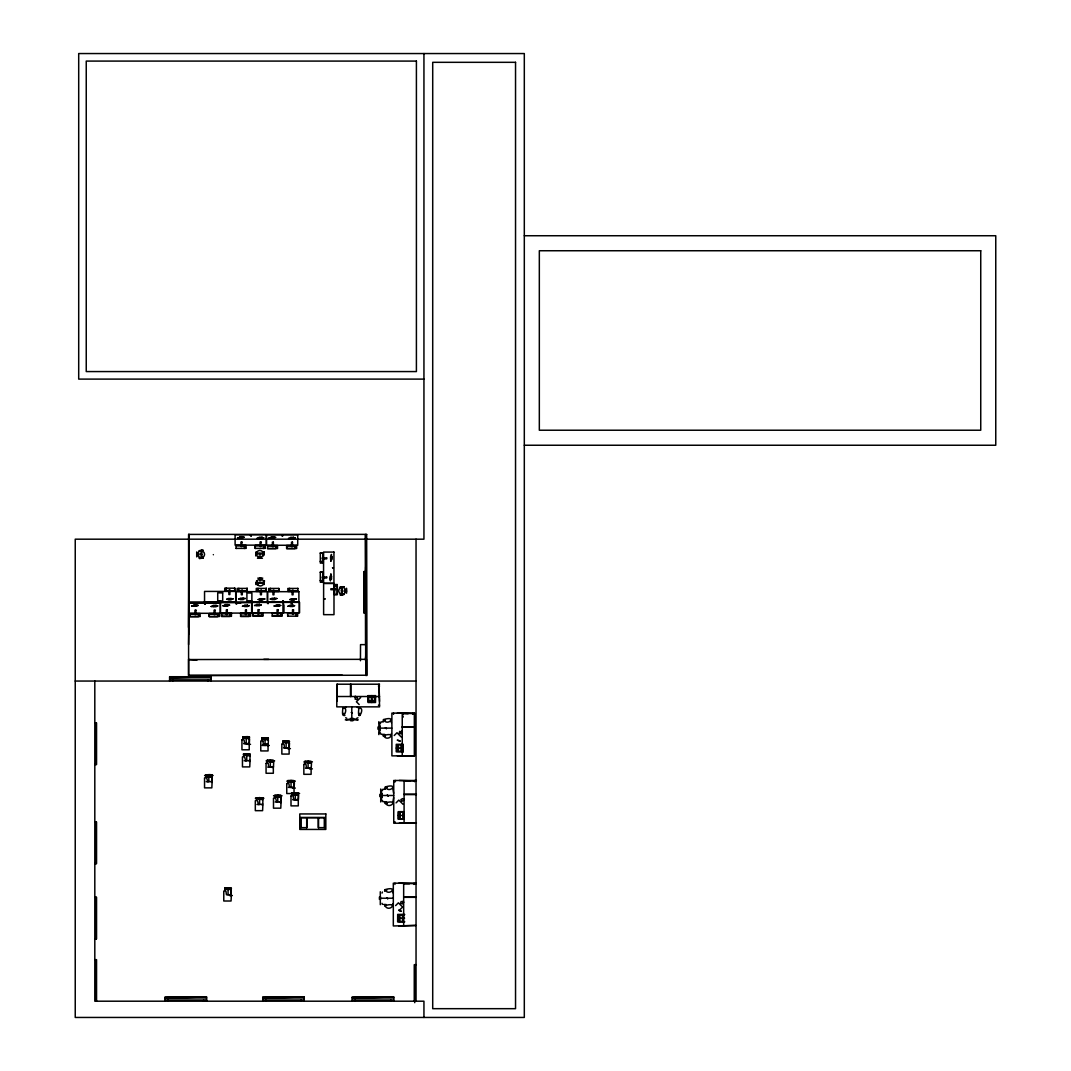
<?xml version="1.0" encoding="UTF-8"?>
<svg xmlns="http://www.w3.org/2000/svg" width="1071" height="1071" viewBox="0 0 1071 1071"><rect width="100%" height="100%" fill="white"/><g stroke="black" fill="none" stroke-linecap="round" stroke-linejoin="round"><path stroke-width="1.5" d="M414.544 713.112L414.544 755.858L391.892 755.858L391.892 713.112L414.544 713.112L414.544 755.858L397.381 755.858M189.005 534.375L188.63 627.606L188.844 534.416M360.445 660.727L360.525 644.622L365.72 644.648L365.639 660.753M188.59 644.581L188.844 627.606M378.88 734.612L378.88 721.626M380.727 801.978L380.727 788.992M380.299 904.7L380.299 891.728M403.606 819.141L403.633 811.657L398.198 811.657L398.117 819.208L403.633 819.248M403.165 914.487L403.165 921.863M393.619 797.667L392.883 802.032M345.317 719.873L348.53 719.27M213.343 554.631L213.37 554.738M398.773 910.296L401.371 911.314L398.653 910.243M380.607 723.032L380.968 721.934L383.485 721.854M391.049 734.652L391.41 733.568M382.454 790.398L382.816 789.3L385.332 789.22M382.026 893.12L382.387 892.036M392.455 904.754L392.816 903.67M205.485 776.877L206.221 776.154L212.178 776.877L211.964 781.509L206.221 781.723M242.863 738.816L243.599 738.08L249.556 738.816L249.342 743.448L243.599 743.662M243.398 755.925L244.134 755.189L250.092 755.925L249.878 760.557L244.134 760.771M261.699 739.954L262.435 739.218L268.393 739.954L268.178 744.573L262.435 744.787M266.987 762.284L267.723 761.548L273.681 762.284L273.466 766.916L267.723 767.131M256.25 799.676L256.986 798.939L262.944 799.676L262.73 804.308L256.986 804.522M282.784 743.1L283.52 742.364L289.478 743.1L289.264 747.732L283.52 747.946M224.709 890.028L225.446 889.291L231.189 889.506L231.189 894.66L226.436 894.754L225.941 891.139A2.048 2.048 0 0 0 223.772 891.139L223.772 901.006L231.055 901.006L231.309 895.851L230.452 894.995M274.43 797.199L275.167 796.463L281.124 797.199L280.91 801.818L275.167 802.032M287.697 782.566L288.434 781.83L294.391 782.566L294.177 787.198L288.434 787.413M304.766 763.342L305.503 762.606L311.46 763.342L311.246 767.974L305.503 768.188M291.941 794.896L292.678 794.16L298.635 794.896L298.421 799.528L292.678 799.742M367.969 697.101L375.56 697.101M401.652 751.882L401.652 744.278M404.383 799.247L402.576 798.618L400.889 799.595L401.866 801.295L403.566 800.318M360.632 697.556L356.415 701.773L359.187 704.544M394.222 735.509L396.993 732.738L401.197 736.955M396.069 802.875L398.827 800.104L403.044 804.321M395.627 905.597L398.399 902.826L402.616 907.043L399.844 909.815M355.518 696.846L355.01 696.404L355.452 697.074M402.361 731.332L401.906 731.841M401.772 731.921L402.227 731.399M345.264 707.717L346.348 707.342M356.884 718.146L357.982 717.784M242.863 737.076C254.148 735.215 248.151 740.048 242.863 736.861M249.556 737.357L242.863 737.357M261.699 738.214L268.393 738.214M268.393 738.481L261.699 738.481M282.784 741.36L289.478 741.36M243.398 754.185L250.092 754.185M289.478 741.641L282.784 741.641M250.092 754.466L243.398 754.466M205.485 775.136L209.876 774.949M212.178 775.417L211.442 775.511M266.987 760.544L273.681 760.544M273.681 760.825L271.378 760.798M304.766 761.601L311.46 761.601M311.46 761.883L309.158 761.856M287.697 780.826L294.391 780.826M294.391 781.107L292.088 781.08M256.25 797.935L262.944 797.935M262.944 798.216L256.25 798.216M274.43 795.458L281.124 795.458M281.124 795.726L274.43 795.726M291.941 793.156L298.635 793.156M298.635 793.437L296.332 793.41M224.709 888.287L231.403 888.287M231.403 888.569L224.709 888.569M378.88 733.515L379.736 732.845L379.736 723.394L378.88 722.724M380.727 800.88L381.584 800.211L381.584 790.759L380.727 790.09M269.29 760.798L266.987 760.825M307.069 761.856L304.766 761.883M207.787 775.618C201.83 775.551 210.224 773.757 212.178 775.136M290 781.08L287.697 781.107M294.244 793.41L291.941 793.437M276.733 795.927C268.567 795.003 286.988 795.003 278.821 795.927M258.553 798.417C250.386 797.493 268.808 797.493 260.641 798.417M243.09 737.022L249.556 737.076M346.402 719.873L358.29 719.873M379.549 684.208L336.789 684.208L336.789 706.86L379.549 706.86L379.04 684.208L379.549 701.371M337.298 696.511L379.549 696.511M365.639 613.014L364.127 613.014L364.033 571.593L365.546 571.579M188.576 659.549L366.416 659.334L366.443 675.239L188.59 675.453L188.576 659.549L196.85 660.285M342.385 675.265L188.59 675.453L188.59 534.416L365.519 534.375L365.572 571.74L365.68 566.827M524.308 235.74L995.762 235.74L995.762 445.241L524.308 445.241M423.942 379.107L78.705 379.107L78.705 53.55L524.308 53.55L524.308 1017.45L75.238 1017.45L75.238 539.182L423.942 539.182L423.942 53.55M236.169 545.782L244.389 545.795M255.286 545.795L263.506 545.782L263.506 548.499M267.616 545.915L275.836 545.902L275.836 548.62L267.616 548.62L267.482 545.527L277.536 545.527L277.536 548.513L267.482 548.513M236.022 548.392L246.089 548.392L246.089 545.407L236.022 545.407L236.169 548.499M320.202 553.131L322.92 553.131L322.92 561.351L320.202 561.351M196.716 553.667L198.992 553.667L198.992 554.965L196.716 554.965M331.434 557.522L331.434 558.808M257.468 558.259L262.435 558.259M320.202 572.249L322.92 572.249L322.906 580.469L320.202 580.469M364.033 574.94L364.073 609.064M330.912 577.055L330.912 578.353M257.776 578.139L262.756 578.139M256.397 582.517L264.229 582.517M256.397 583.267L264.229 583.267M278.848 588.434L268.794 588.434L268.794 591.42L278.848 591.42L278.848 588.434L278.714 591.045L270.494 591.031L270.494 588.327M297.979 588.434L287.912 588.434L287.912 591.42L297.979 591.42L297.832 588.327M346.589 590.188L344.313 590.188L344.313 591.487L346.589 591.487M297.832 591.031L289.612 591.045L289.612 588.327M341.448 594.592L342.198 594.592M247.106 601.487L250.775 601.487M236.102 602.036L267.241 602.036L267.241 591.647L236.102 591.647L235.995 602.571M188.844 602.13L235.995 602.13M188.844 602.571L251.631 602.705L251.631 613.081L220.492 613.081L220.492 602.705M236.945 603.241L240.627 603.241M272.302 613.469L280.522 613.455L280.522 616.173L272.302 616.173L272.154 613.081L282.222 613.081L282.222 616.066L272.154 616.066M287.738 613.576L295.957 613.563L295.957 616.28M240.667 613.737L248.887 613.723L248.887 616.441L240.667 616.441L240.52 613.348L250.587 613.348L250.587 616.334L240.52 616.334M190.183 613.937L198.403 613.951L198.403 616.655L190.183 616.655L190.049 613.563L200.103 613.563L200.103 616.548L190.049 616.548M287.604 616.173L297.658 616.173L297.658 613.188L287.604 613.188L287.738 616.28M263.801 659.361L268.674 659.361M169.606 677.809L211.134 677.809M169.606 679.857L211.134 679.857M75.238 681.049L416.043 681.049M378.398 686.069L379.549 686.069M368.451 700.354L375.078 700.354M336.789 701.371L337.298 684.208M370.794 701.478L372.735 701.478M378.398 705.227L379.549 705.227M414.544 713.621L397.381 713.112M408.105 713.781L403.165 713.661L403.165 714.652M344.916 715.508L343.818 715.508L343.818 713.326M358.705 715.508L359.802 715.508L359.802 713.326M349.989 718.507L353.617 718.507M351.797 719.27L356.523 719.029L357.205 719.873M350.712 720.033L352.895 720.033M385.426 720.127L383.244 720.127L383.244 721.238M94.81 722.952L96.551 722.952L96.551 764.493L94.81 764.493M402.241 726.807L414.544 726.807M379.254 727.022L377.996 727.022L377.996 729.204L379.254 729.204M402.241 727.222L414.544 727.222M378.92 728.119L391.785 728.119M385.426 736.125L383.244 736.125L383.244 735.027M263.586 743.943L268.058 743.943L268.058 745.51M247.669 744.332L250.52 744.332M401.92 744.613L403.178 744.613L403.098 751.547L401.92 751.547L401.92 744.613L402 751.547M262.234 745.456L269.343 745.456M396.243 748.08L403.191 748.08M287.577 748.616L290.428 748.616M266.09 760.879L274.631 760.879M303.869 761.936L312.411 761.936M309.573 768.858L312.411 768.858M204.588 775.484L213.129 775.484M211.83 776.984L205.886 776.984L205.886 775.431M416.391 780.478L393.74 780.478L393.74 823.224L416.391 823.224M416.391 780.987L399.229 780.478M286.8 781.161L295.342 781.161M405.012 781.027L409.952 781.027M393.74 781.696L395.373 781.696L395.373 780.478M387.274 787.506L385.091 787.506L385.091 788.604M292.49 788.082L295.342 788.082M291.044 793.491L299.585 793.491M404.088 794.173L416.391 794.173M381.102 794.401L379.844 794.401L379.844 796.57L381.102 796.57M404.088 794.602L416.391 794.602M298.287 795.003L292.343 795.003L292.343 793.437M380.754 795.485L393.633 795.485M273.533 795.793L282.075 795.793M280.776 797.293L274.832 797.293L274.832 795.74M255.353 798.27L263.894 798.27M387.274 803.491L385.091 803.491L385.091 802.393M403.767 811.979L403.847 818.913M398.091 815.446L403.995 815.446M300.563 817.775L324.7 817.775M94.81 822.046L96.551 822.046L96.551 863.587L94.81 863.587M393.74 822.086L395.373 822.086M416.391 822.715L399.229 823.224M415.963 883.2L393.311 883.2L393.311 925.96L415.963 925.451L398.8 925.96M415.963 883.722L398.8 883.2M404.704 883.883L409.51 883.762M386.845 890.229L384.663 890.229L384.663 891.326M229.515 895.543L232.353 895.543M403.66 896.896L415.963 896.896M380.66 897.123L379.415 897.123L379.415 899.305L380.66 899.305M94.81 897.324L96.551 897.324L96.551 938.852L94.81 938.852M403.66 897.324L415.963 897.324M380.325 898.221L393.204 898.221M385.386 906.227L384.663 905.115M404.57 914.38L397.689 914.406L397.649 921.863L404.57 921.97M403.339 914.701L404.597 914.701M397.649 918.182L404.597 918.182M404.597 921.649L403.339 921.649L403.419 914.701M94.81 959.67L96.551 959.67L96.551 1001.198M416.043 964.663L414.316 964.663L414.316 1001.559M165.095 997.958L206.623 997.958M262.73 997.958L304.258 997.958M352.225 997.958L393.753 997.958M165.095 1000.006L206.623 1000.006M262.73 1000.006L304.258 1000.006M352.225 1000.006L393.753 1000.006M384.743 734.425L380.968 734.291L380.607 733.207M386.591 801.804L382.816 801.657L382.454 800.573M383.646 904.433L386.162 904.526M211.442 774.842L212.178 775.632L205.485 775.417M400.045 740.891L397.247 740.141L400.139 741.186M357.259 707.342L358.343 707.717M345.625 717.784L346.709 718.146M249.141 760.892L249.998 761.749L249.744 766.903L242.461 766.903L242.461 757.023A2.048 2.048 0 0 1 244.63 757.023L245.701 760.892M280.16 802.152L281.03 803.022L280.776 808.177L273.493 808.177L273.493 798.297A2.048 2.048 0 0 1 275.662 798.297L276.733 802.152M211.215 781.843L212.085 782.714L211.83 787.868L204.548 787.868L204.548 777.988A2.048 2.048 0 0 1 206.716 777.988L207.787 781.843M261.98 804.642L262.85 805.499L262.596 810.667L255.313 810.667L255.313 800.787A2.048 2.048 0 0 1 257.482 800.787L258.553 804.642M404.289 798.792L403.432 799.287M262.89 740.918L263.426 744.666L268.045 745.162L268.045 750.932L260.775 750.932L260.775 741.052A2.048 2.048 0 0 1 262.931 741.052M391.049 721.573L391.41 722.671M392.883 788.939L393.619 793.303M392.455 891.674L392.816 892.759M382.026 903.308L382.387 904.393M404.088 780.987L404.088 823.224M403.66 883.722L403.66 925.96M364.033 571.593L364.127 613.014M423.942 1017.45L423.942 1001.198L94.81 1001.198L94.81 681.049M416.043 539.182L416.043 1001.211M414.905 964.663L414.745 1002.684M414.531 780.478L414.531 781.696M414.691 964.663L414.691 1001.211M414.102 883.2L414.102 884.432M412.696 713.112L412.696 714.33M403.165 716.285L403.165 717.142M402.241 713.112L402.241 755.858M400.246 812.139L400.246 818.753M399.818 914.862L399.818 921.488M399.122 814.469L399.122 816.423M398.693 917.204L398.693 919.146M398.412 744.773L398.412 751.387M397.274 747.103L397.274 749.057M394.945 883.2L394.945 884.432M393.753 1001.198L393.753 996.873L352.225 996.873L352.225 1001.198M393.526 713.112L393.526 714.33M390.728 1000.006L390.728 1001.198M384.703 735.027L384.703 736.125M382.093 793.665L382.093 797.306M380.245 726.299L380.245 729.94M378.732 727.022L378.732 729.204M375.56 695.601L375.533 702.482L368.076 702.509L367.969 695.601M371.771 695.574L371.771 702.509M365.572 611.782L365.572 645.13M365.572 656.844L365.572 660.178M355.251 1000.006L355.251 1001.198M352.895 719.498L352.895 720.756L350.712 720.756L350.712 719.498M351.797 706.967L351.797 719.846M350.913 684.208L350.913 696.511M350.485 684.208L350.485 696.511M346.589 588.247L346.589 593.214M342.198 586.868L342.198 594.7M341.448 586.868L341.448 594.7M324.352 817.775L324.352 827.655M318.569 817.775L318.569 827.655M318.221 817.775L318.221 827.655L324.7 827.655L324.7 817.427L300.563 817.427L300.563 827.655L307.029 827.655L307.029 817.775M311.126 767.345L311.126 768.911M308.113 761.186L308.113 762.07M308.113 762.606L308.113 768.188M306.694 817.775L306.694 827.749M305.168 761.883L305.168 763.449M304.258 1001.198L304.258 996.873L262.73 996.873L262.73 1001.198M301.232 1000.006L301.232 1001.198M300.897 817.775L300.897 827.749M299.237 602.357L299.237 612.746M298.287 793.437L298.287 800.465M295.288 792.741L295.288 799.742M294.043 781.107L294.043 782.673M294.043 783.959L294.043 788.136M293.441 599.559L292.142 599.559M292.838 537.896L291.54 537.896M292.249 605.691L290.951 605.691M291.044 780.411L291.044 781.295M291.044 781.83L291.044 787.413M289.13 741.641L289.13 748.669M288.099 781.107L288.099 782.673M286.131 740.945L286.131 741.842M286.131 742.364L286.131 747.946M283.761 604.954L283.761 612.746M283.44 602.357L283.44 612.746L299.559 612.746L299.559 602.357L252.127 602.438L252.127 612.826L283.266 612.826L283.266 602.438M283.186 741.641L283.186 743.207M280.776 795.74L280.776 802.755M278.406 605.463L277.108 605.463M277.777 795.043L277.777 802.032M273.908 599.037L272.61 599.037M273.306 537.388L272.007 537.388M273.333 760.825L273.333 762.391M273.333 766.287L273.333 767.853M270.334 760.129L270.334 761.012M270.334 761.548L270.334 767.131M268.058 738.495L268.058 740.048M266.197 588.3L266.197 591.018L257.977 591.005L257.977 588.3M265.755 1000.006L265.755 1001.198M265.046 737.799L265.046 738.682M265.046 739.218L265.073 745.51M264.122 582.517L264.122 583.267M262.596 798.216L262.596 799.783M262.596 803.678L262.596 805.245M262.1 738.495L262.1 740.048M261.806 599.519L260.507 599.519M261.016 578.139L261.016 580.402L259.718 580.402L259.718 578.139M260.494 558.259L260.494 555.983L259.195 555.983L259.195 558.259M259.597 797.534L259.597 804.522M256.518 582.517L256.518 583.267M255.286 545.782L255.286 548.499M249.744 754.466L249.744 756.032M249.744 759.928L249.744 761.494M249.222 737.357L249.222 744.385M247.066 588.3L247.066 591.018L238.846 591.005L238.846 588.3M246.772 605.731L245.473 605.731M246.745 753.77L246.745 754.653M246.745 755.189L246.745 760.771M246.21 736.674L246.21 737.558M246.21 738.08L246.21 743.662M244.389 545.782L244.389 548.499M243.264 737.357L243.264 738.923M241.859 537.267L240.56 537.267M234.643 588.073L234.643 590.79L226.423 590.777L226.423 588.073M231.055 888.569L231.055 895.597M230.252 599.291L228.953 599.291M228.056 887.872L228.056 888.756M228.056 889.291L228.056 894.874M227.226 605.209L225.927 605.209M225.111 888.569L225.111 890.135M215.418 605.945L214.12 605.945M211.83 775.431L211.83 782.446M211.134 681.049L211.134 676.725L169.606 676.725L169.606 681.049M208.832 774.735L208.832 781.723M208.109 679.857L208.109 681.049M206.623 1001.198L206.623 996.873L165.095 996.873L165.095 1001.198M203.597 1000.006L203.597 1001.198M196.716 551.94L196.716 556.907M195.873 605.423L194.574 605.423M188.951 613.067L188.951 634.152M172.632 679.857L172.632 681.049M168.12 1000.006L168.12 1001.198M96.162 722.952L96.162 764.493M96.162 822.046L96.162 863.587M96.162 897.324L96.162 938.852M96.162 959.67L96.162 1001.198M95.962 722.952L95.962 764.493M95.962 822.046L95.962 863.587M95.962 897.324L95.962 938.852M95.962 959.67L95.962 1001.198M403.191 751.775L396.243 751.775L396.27 744.318L403.151 744.278L403.191 751.775M200.572 554.189L201.83 554.51L200.572 554.189M259.249 553.613L260.507 553.935L259.249 553.613M259.704 582.45L260.963 582.771L259.704 582.45M341.475 590.643L342.666 591.112L341.542 590.482M383.552 719.565C387.434 727.169 398.064 715.241 383.552 719.565M383.552 735.549C387.434 743.167 398.064 731.239 383.552 735.549M385.399 786.931C389.282 794.535 399.911 782.606 385.399 786.931M385.399 802.915C389.282 810.533 399.911 798.605 385.399 802.915M384.971 889.666C388.853 897.27 399.483 885.342 384.971 889.666M384.971 905.651C388.853 913.255 399.483 901.327 384.971 905.651M198.938 615.464L199.474 616.186L198.938 615.464M204.507 603.79L205.351 604.017L204.507 603.79M219.488 600.711L220.318 600.938L219.488 600.711M218.069 615.464L218.591 616.186L218.069 615.464M225.901 589.197L225.352 588.541L225.901 589.197M230.292 615.249L230.827 615.959L230.292 615.249M235.861 603.575L236.704 603.79L235.861 603.575M238.324 589.425L237.789 588.769L238.324 589.425M244.924 547.308L245.46 548.031L244.924 547.308M250.494 535.634L251.324 535.861L250.494 535.634M251.029 600.938L251.872 601.166L251.886 592.999L246.906 592.999L246.906 601.059L251.886 601.059L251.029 600.938M249.423 615.249L249.945 615.959L249.423 615.249M257.442 589.425L256.906 588.769L257.442 589.425M264.042 547.308L264.577 548.031L264.042 547.308M261.926 614.982L262.462 615.705L261.953 614.915M267.496 603.308L268.299 603.629L267.549 603.201M269.972 589.452L269.423 588.809L269.972 589.452M276.372 547.428L276.907 548.138L276.438 547.308M281.941 535.741L282.771 535.969L281.981 535.647M282.677 600.978L283.507 601.192L282.717 600.871M281.057 614.982L281.579 615.705L281.057 614.982M289.09 589.452L288.554 588.796L289.09 589.452M295.489 547.415L296.024 548.138L295.569 547.294M291.245 603.227L292.088 603.455L291.245 603.227M296.493 615.089L297.028 615.812L296.493 615.089M321.595 562.141L320.671 562.409L321.595 562.141M321.595 581.258L320.671 581.54L321.595 581.258M324.178 598.743L325.008 598.97L324.178 598.743M332.546 567.75L333.376 567.978L332.546 567.75M335.959 585.395L336.87 585.73L335.986 585.328M342.867 708.333C340.658 725.013 350.257 706.284 342.867 708.333M358.865 708.333C356.643 725.013 366.242 706.284 358.865 708.333M241.939 739.927L241.939 749.794L249.222 749.794L249.222 744.037L244.59 743.542L244.094 739.927A2.048 2.048 0 0 0 241.939 739.927M266.063 763.382L266.063 773.262L273.333 773.262L273.333 767.492L268.714 767.01L268.219 763.382A2.048 2.048 0 0 0 266.063 763.382M281.847 744.211L281.847 754.078L289.13 754.078L289.13 748.321L284.511 747.826L284.016 744.211A2.048 2.048 0 0 0 281.847 744.211M286.76 783.664L286.76 793.544L294.043 793.544L294.043 787.774L289.424 787.279L288.929 783.664A2.048 2.048 0 0 0 286.76 783.664M303.843 764.44L303.843 774.32L311.112 774.32L311.112 768.55L306.493 768.068L305.998 764.44A2.048 2.048 0 0 0 303.843 764.44M291.004 795.994L291.004 805.874L298.287 805.874L298.287 800.104L293.668 799.622L293.173 795.994A2.048 2.048 0 0 0 291.004 795.994M351.408 712.376L352.305 713.286L351.408 712.376M385.48 727.718L386.377 728.615L385.48 727.718M387.327 795.084L388.224 795.994L387.327 795.084M386.885 897.819L387.782 898.716L386.885 897.819M401.705 731.132L401.063 733.796L399.175 733.287L399.684 731.386L402.321 732.216L401.705 731.132M403.124 901.233L402.482 903.884L400.594 903.375L401.103 901.487L403.74 902.318L403.124 901.233M355.585 697.181L355.077 699.068L356.964 699.577L357.62 698.734L356.63 697.047C353.457 698.305 356.108 694.865 355.612 697.167M261.913 737.932C264.497 740.918 274.805 737.022 261.913 737.932M282.998 741.078C285.582 744.077 295.877 740.181 282.998 741.078M243.612 753.904C246.196 756.889 256.491 752.993 243.612 753.904M267.201 760.263C269.785 763.262 280.08 759.352 267.201 760.263M304.981 761.32C307.564 764.306 317.873 760.41 304.981 761.32M287.912 780.545C290.495 783.53 300.79 779.634 287.912 780.545M292.155 792.875C294.739 795.86 305.034 791.964 292.155 792.875M224.923 888.006C227.507 891.005 237.802 887.096 224.923 888.006M366.657 534.416L365.465 534.416L365.787 675.453L366.978 675.453L366.657 534.416M416.405 61.087L86.242 61.087L86.242 371.57L416.405 371.57L416.405 61.087M515.539 62.319L432.711 62.319L432.711 1008.681L515.539 1008.681L515.539 62.319M980.741 250.748L539.329 250.748L539.329 430.221L980.741 430.221L980.741 250.748M266.264 534.764L235.111 534.764L235.111 545.139L266.264 545.139L266.264 534.764M297.711 534.871L266.559 534.871L266.559 545.259L297.711 545.259L297.711 534.871M242.582 536.678L239.663 536.678L239.663 538.084L242.582 538.084L242.582 536.678M274.029 536.785L271.11 536.785L271.11 538.191L274.029 538.191L274.029 536.785M244.175 537.267L237.575 537.816L244.175 537.267M262.114 537.187L259.195 537.187L259.195 538.593L262.114 538.593L262.114 537.187M293.574 537.307L290.643 537.307L290.643 538.713L293.574 538.713L293.574 537.307M275.622 537.388L269.022 537.923L275.622 537.388M263.707 537.789L257.107 538.325L263.707 537.789M295.154 537.896L288.568 538.445L295.154 537.896M241.912 542.02L240.935 542.02L240.935 546.518L241.912 546.518L241.912 542.02M261.029 542.02L260.052 542.02L260.052 546.518L261.029 546.518L261.029 542.02M273.359 542.14L272.382 542.14L272.382 546.625L273.359 546.625L273.359 542.14M292.477 542.14L291.513 542.14L291.513 546.625L292.477 546.625L292.477 542.14M265.206 545.407L255.152 545.407L255.152 548.392L265.206 548.392L265.206 545.407M296.654 545.527L286.6 545.527L286.6 548.513L294.967 548.62L294.967 545.889L286.747 545.915L286.747 548.62L296.654 548.513L296.654 545.527M203.062 550.293L199.273 550.722L203.062 550.293M201.857 550.454L201.107 550.454L201.107 558.286L201.857 558.286L201.857 550.454M263.988 551.819L263.56 555.608L263.988 551.819M256.25 551.926L255.822 555.702L256.25 551.926M333.938 552.074L323.562 552.074L323.562 583.226L333.938 583.226L333.938 552.074M323.295 552.984L320.309 552.984L320.309 563.038L323.295 563.038L323.295 552.984M263.814 553.118L255.982 553.118L255.982 553.881L263.814 553.881L263.814 553.118M331.434 554.537L330.885 561.124L331.434 554.537M332.023 556.625L330.618 556.625L330.618 559.544L332.023 559.544L332.023 556.625M326.682 557.897L322.184 557.897L322.184 558.861L326.682 558.861L326.682 557.897M203.155 558.031L199.367 558.46L203.155 558.031M323.295 572.101L320.309 572.101L320.309 582.169L323.295 582.169L323.295 572.101M330.912 574.069L330.377 580.669L330.912 574.069M331.515 576.158L330.109 576.158L330.109 579.076L331.515 579.076L331.515 576.158M326.682 577.015L322.184 577.015L322.184 577.992L326.682 577.992L326.682 577.015M256.652 580.79L256.223 584.565L256.652 580.79M264.403 580.683L263.961 584.471L264.403 580.683M333.991 583.508L323.616 583.508L323.616 614.66L333.991 614.66L333.991 583.508M337.245 584.565L334.259 584.565L334.259 594.619L337.245 594.619L337.245 584.565M337.352 586.252L334.634 586.252L334.647 594.472L337.352 594.472L337.352 586.252M343.938 586.694L340.15 587.122L343.938 586.694M234.777 588.18L224.723 588.18L224.723 591.152L234.777 591.152L234.777 588.18M247.214 588.407L237.146 588.407L237.146 591.393L247.214 591.393L247.214 588.407M266.331 588.407L256.277 588.407L256.277 591.379L266.331 591.379L266.331 588.407M335.357 588.742L330.872 588.742L330.872 589.706L335.357 589.706L335.357 588.742M229.877 590.054L228.899 590.054L228.899 594.552L229.877 594.552L229.877 590.054M242.3 590.282L241.323 590.282L241.323 594.78L242.3 594.78L242.3 590.282M261.418 590.282L260.454 590.282L260.454 594.78L261.418 594.78L261.418 590.282M273.948 590.308L272.971 590.308L272.971 594.807L273.948 594.807L273.948 590.308M293.066 590.308L292.088 590.308L292.088 594.807L293.066 594.807L293.066 590.308M235.7 591.42L204.548 591.42L204.548 601.808L235.7 601.808L235.7 591.42M298.889 591.687L267.737 591.687L267.737 602.063L298.889 602.063L298.889 591.687M222.688 592.865L217.721 592.865L217.721 600.911L222.688 600.911L222.688 592.865M344.032 594.432L340.243 594.86L344.032 594.432M243.157 598.207L240.239 598.207L240.239 599.613L243.157 599.613L243.157 598.207M274.805 598.234L271.887 598.234L271.887 599.64L274.805 599.64L274.805 598.234M231.149 598.488L228.23 598.488L228.23 599.894L231.149 599.894L231.149 598.488M245.246 598.475L238.646 599.01L245.246 598.475M276.894 598.502L270.294 599.037L276.894 598.502M262.703 598.716L259.771 598.716L259.771 600.121L262.703 600.121L262.703 598.716M233.237 598.756L226.637 599.291L233.237 598.756M294.338 598.756L291.419 598.756L291.419 600.162L294.338 600.162L294.338 598.756M264.791 598.984L258.191 599.519L264.791 598.984M296.426 599.01L289.826 599.559L296.426 599.01M220.278 602.919L189.139 602.919L189.139 613.295L220.278 613.295L220.278 602.919M259.597 604.352L256.665 604.352L256.665 605.758L259.597 605.758L259.597 604.352M227.949 604.606L225.03 604.606L225.03 606.012L227.949 606.012L227.949 604.606M196.595 604.834L193.677 604.834L193.677 606.24L196.595 606.24L196.595 604.834M261.177 604.941L254.577 605.49L261.177 604.941M279.129 604.861L276.211 604.861L276.211 606.266L279.129 606.266L279.129 604.861M247.495 605.128L244.576 605.128L244.576 606.534L247.495 606.534L247.495 605.128M292.972 605.088L290.054 605.088L290.054 606.494L292.972 606.494L292.972 605.088M216.141 605.343L213.223 605.343L213.223 606.748L216.141 606.748L216.141 605.343M229.542 605.209L222.942 605.744L229.542 605.209M198.189 605.423L191.589 605.972L198.189 605.423M280.722 605.463L274.122 605.999L280.722 605.463M249.088 605.731L242.488 606.266L249.088 605.731M294.565 605.691L287.965 606.24L294.565 605.691M217.734 605.945L211.134 606.481L217.734 605.945M258.914 609.694L257.937 609.694L257.937 614.192L258.914 614.192L258.914 609.694M278.045 609.694L277.068 609.694L277.068 614.192L278.045 614.192L278.045 609.694M293.481 609.801L292.503 609.801L292.503 614.299L293.481 614.299L293.481 609.801M227.28 609.961L226.302 609.961L226.302 614.459L227.28 614.459L227.28 609.961M246.41 609.961L245.433 609.961L245.433 614.446L246.41 614.446L246.41 609.961M195.926 610.175L194.949 610.175L194.949 614.674L195.926 614.674L195.926 610.175M215.057 610.175L214.08 610.175L214.08 614.674L215.057 614.674L215.057 610.175M263.091 613.081L253.037 613.081L253.037 616.066L263.091 616.066L263.091 613.081M231.456 613.348L221.402 613.348L221.402 616.334L231.456 616.334L231.456 613.348M219.234 613.563L209.166 613.563L209.166 616.548L219.234 616.548L219.234 613.563M261.391 613.469L253.171 613.455L253.171 616.173L261.391 616.173L261.391 613.455M229.756 613.737L221.536 613.723L221.536 616.441L229.756 616.441L229.756 613.723M217.533 613.937L209.314 613.951L209.314 616.655L217.533 616.655L217.533 613.937M210.907 676.952L169.834 677.582L210.907 676.952M375.238 695.655L368.29 695.655L368.29 696.833L375.238 696.752L375.238 695.574M375.078 697.649L368.451 697.649L368.451 702.027L375.078 702.027L375.078 697.649M372.735 700.662L370.794 700.662L370.794 701.8L372.735 701.8L372.735 700.662M401.103 744.773L396.725 744.773L396.725 751.387L401.103 751.387L401.103 744.773M398.091 747.103L396.966 747.103L396.966 749.057L398.091 749.057L398.091 747.103M402.95 812.139L398.573 812.139L398.573 818.753L402.95 818.753L402.95 812.139M325.825 813.947L299.773 813.947L299.773 829.436L325.825 829.436L325.825 813.947M399.938 814.469L398.814 814.469L398.814 816.423L399.938 816.423L399.938 814.469M402.522 914.862L398.144 914.862L398.144 921.488L402.522 921.488L402.522 914.862M399.51 917.204L398.372 917.204L398.372 919.146L399.51 919.146L399.51 917.204M206.395 997.101L165.322 997.73L206.395 997.101M304.03 997.101L262.957 997.73L304.03 997.101M393.526 997.101L352.453 997.73L393.526 997.101M199.367 557.348A3.467 3.467 0 0 0 204.561 554.35A3.467 3.467 0 0 0 199.367 551.351A3.467 3.467 0 0 0 199.367 557.348M257.883 584.967A3.467 3.467 0 0 0 263.68 583.414A3.467 3.467 0 0 0 259.436 579.17A3.467 3.467 0 0 0 257.883 584.967M340.471 593.803A3.467 3.467 0 0 0 345.665 590.804A3.467 3.467 0 0 0 340.471 587.805A3.467 3.467 0 0 0 340.471 593.803M258.151 556.866A3.467 3.467 0 0 0 263.332 553.881A3.467 3.467 0 0 0 258.151 550.882A3.467 3.467 0 0 0 258.151 556.866"/></g></svg>
